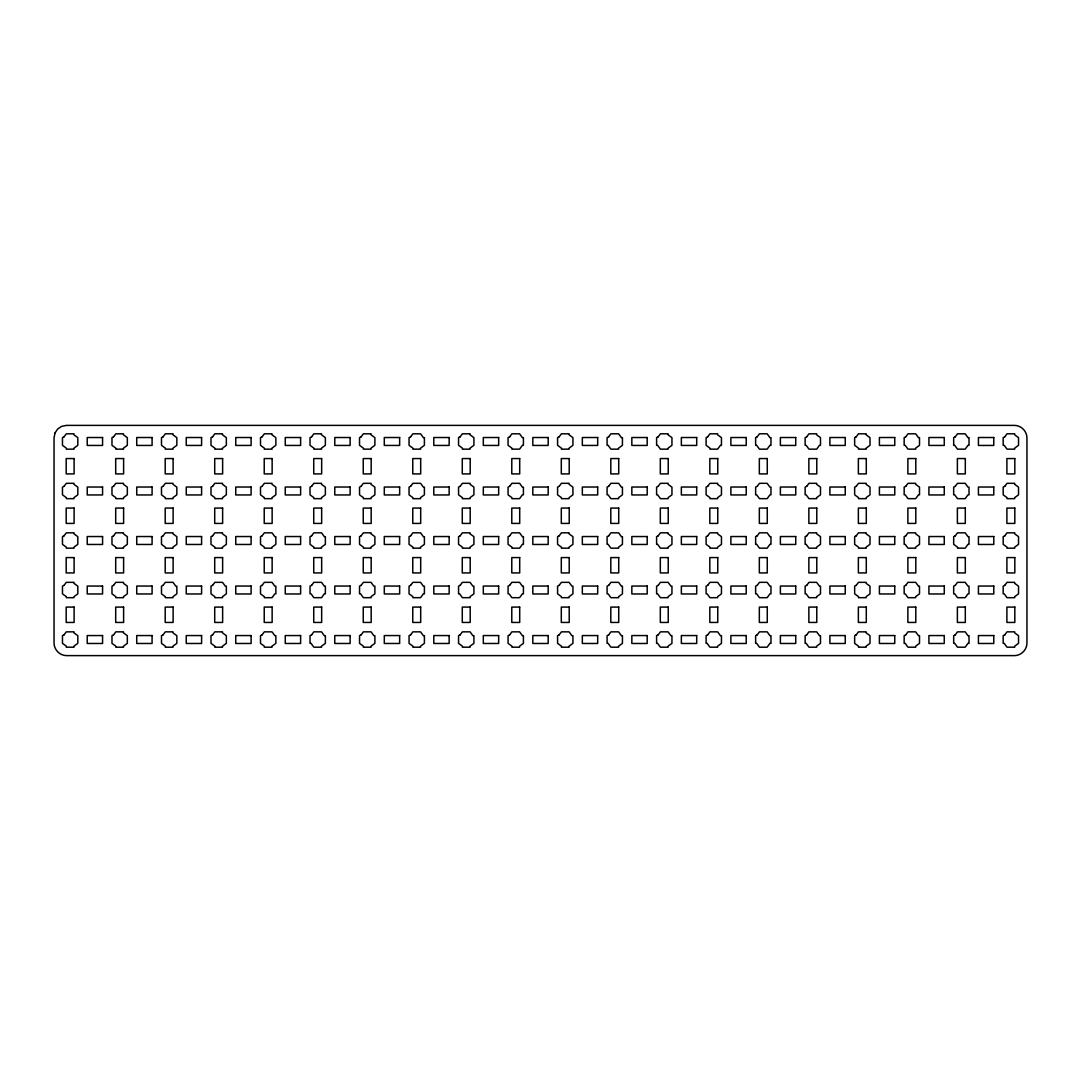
<?xml version="1.0" encoding="UTF-8"?>
<svg xmlns="http://www.w3.org/2000/svg" width="1081" height="1081" viewBox="0 0 1081 1081"><rect width="100%" height="100%" fill="white"/><g stroke="black" fill="none" stroke-linecap="round" stroke-linejoin="round"><path stroke-width="1.5" d="M55.023 432.94L54.05 437.764L54.05 643.236C54.185 649.897 59.766 655.478 66.427 655.613L1014.573 655.613C1021.234 655.478 1026.815 649.897 1026.95 643.236L1026.95 437.764C1026.815 431.103 1021.234 425.522 1014.573 425.387L66.427 425.387L61.617 426.36L57.671 429.008L55.023 432.94M64.049 436.805L62.468 437.643L62.468 445.318L66.306 448.129L66.306 449.156L73.981 449.156L73.981 448.129L77.818 445.318L77.818 437.643L73.981 434.832L73.981 433.805L66.306 433.805L64.049 436.805M64.049 486.315L62.468 487.153L62.468 494.828L66.306 497.638L66.306 498.665L73.981 498.665L73.981 497.638L77.818 494.828L77.818 487.153L73.981 484.342L73.981 483.315L66.306 483.315L64.049 486.315M113.559 436.805L111.978 437.643L111.978 445.318L115.816 448.129L115.816 449.156L123.491 449.156L123.491 448.129L127.328 445.318L127.328 437.643L123.491 434.832L123.491 433.805L115.816 433.805L113.559 436.805M64.049 535.825L62.468 536.662L62.468 544.338L66.306 547.148L66.306 548.175L73.981 548.175L73.981 547.148L77.818 544.338L77.818 536.662L73.981 533.852L73.981 532.825L66.306 532.825L64.049 535.825M113.559 486.315L111.978 487.153L111.978 494.828L115.816 497.638L115.816 498.665L123.491 498.665L123.491 497.638L127.328 494.828L127.328 487.153L123.491 484.342L123.491 483.315L115.816 483.315L113.559 486.315M163.082 436.805L161.488 437.643L161.488 445.318L165.325 448.129L165.325 449.156L173.001 449.156L173.001 448.129L176.838 445.318L176.838 437.643L173.001 434.832L173.001 433.805L165.325 433.805L163.082 436.805M64.049 585.334L62.468 586.172L62.468 593.847L66.306 596.658L66.306 597.685L73.981 597.685L73.981 596.658L77.818 593.847L77.818 586.172L73.981 583.362L73.981 582.335L66.306 582.335L64.049 585.334M113.559 535.825L111.978 536.662L111.978 544.338L115.816 547.148L115.816 548.175L123.491 548.175L123.491 547.148L127.328 544.338L127.328 536.662L123.491 533.852L123.491 532.825L115.816 532.825L113.559 535.825M163.082 486.315L161.488 487.153L161.488 494.828L165.325 497.638L165.325 498.665L173.001 498.665L173.001 497.638L176.838 494.828L176.838 487.153L173.001 484.342L173.001 483.315L165.325 483.315L163.082 486.315M64.049 634.844L62.468 635.682L62.468 643.357L66.306 646.168L66.306 647.195L73.981 647.195L73.981 646.168L77.818 643.357L77.818 635.682L73.981 632.871L73.981 631.845L66.306 631.845L64.049 634.844M212.592 436.805L210.998 437.643L210.998 445.318L214.835 448.129L214.835 449.156L222.51 449.156L222.51 448.129L226.348 445.318L226.348 437.643L222.51 434.832L222.51 433.805L214.835 433.805L212.592 436.805M113.559 585.334L111.978 586.172L111.978 593.847L115.816 596.658L115.816 597.685L123.491 597.685L123.491 596.658L127.328 593.847L127.328 586.172L123.491 583.362L123.491 582.335L115.816 582.335L113.559 585.334M163.082 535.825L161.488 536.662L161.488 544.338L165.325 547.148L165.325 548.175L173.001 548.175L173.001 547.148L176.838 544.338L176.838 536.662L173.001 533.852L173.001 532.825L165.325 532.825L163.082 535.825M212.592 486.315L210.998 487.153L210.998 494.828L214.835 497.638L214.835 498.665L222.51 498.665L222.51 497.638L226.348 494.828L226.348 487.153L222.51 484.342L222.51 483.315L214.835 483.315L212.592 486.315M113.559 634.844L111.978 635.682L111.978 643.357L115.816 646.168L115.816 647.195L123.491 647.195L123.491 646.168L127.328 643.357L127.328 635.682L123.491 632.871L123.491 631.845L115.816 631.845L113.559 634.844M262.102 436.805L260.507 437.643L260.507 445.318L264.345 448.129L264.345 449.156L272.02 449.156L272.02 448.129L275.858 445.318L275.858 437.643L272.02 434.832L272.02 433.805L264.345 433.805L262.102 436.805M163.082 585.334L161.488 586.172L161.488 593.847L165.325 596.658L165.325 597.685L173.001 597.685L173.001 596.658L176.838 593.847L176.838 586.172L175.811 586.172L173.001 582.335L165.325 582.335L163.082 585.334M212.592 535.825L210.998 536.662L210.998 544.338L214.835 547.148L214.835 548.175L222.51 548.175L222.51 547.148L226.348 544.338L226.348 536.662L222.51 533.852L222.51 532.825L214.835 532.825L212.592 535.825M262.102 486.315L260.507 487.153L260.507 494.828L264.345 497.638L264.345 498.665L272.02 498.665L272.02 497.638L275.858 494.828L275.858 487.153L272.02 484.342L272.02 483.315L264.345 483.315L262.102 486.315M163.082 634.844L161.488 635.682L161.488 643.357L165.325 646.168L165.325 647.195L173.001 647.195L173.001 646.168L176.838 643.357L176.838 635.682L173.001 632.871L173.001 631.845L165.325 631.845L163.082 634.844M311.612 436.805L310.031 437.643L310.031 445.318L313.855 448.129L313.855 449.156L321.53 449.156L321.53 448.129L325.367 445.318L325.367 437.643L321.53 434.832L321.53 433.805L313.855 433.805L311.612 436.805M212.592 585.334L210.998 586.172L210.998 593.847L214.835 596.658L214.835 597.685L222.51 597.685L222.51 596.658L226.348 593.847L226.348 586.172L225.321 586.172L222.51 582.335L214.835 582.335L212.592 585.334M262.102 535.825L260.507 536.662L260.507 544.338L264.345 547.148L264.345 548.175L272.02 548.175L272.02 547.148L275.858 544.338L275.858 536.662L274.831 536.662L272.02 532.825L264.345 532.825L262.102 535.825M311.612 486.315L310.031 487.153L310.031 494.828L313.855 497.638L313.855 498.665L321.53 498.665L321.53 497.638L325.367 494.828L325.367 487.153L321.53 484.342L321.53 483.315L313.855 483.315L311.612 486.315M212.592 634.844L210.998 635.682L210.998 643.357L214.835 646.168L214.835 647.195L222.51 647.195L222.51 646.168L226.348 643.357L226.348 635.682L222.51 632.871L222.51 631.845L214.835 631.845L212.592 634.844M361.122 436.805L359.541 437.643L359.541 445.318L363.378 448.129L363.378 449.156L371.053 449.156L371.053 448.129L374.891 445.318L374.891 437.643L371.053 434.832L371.053 433.805L363.378 433.805L361.122 436.805M262.102 585.334L260.507 586.172L260.507 593.847L264.345 596.658L264.345 597.685L272.02 597.685L274.831 593.847L275.858 593.847L275.858 586.172L274.831 586.172L272.02 582.335L264.345 582.335L262.102 585.334M311.612 535.825L310.031 536.662L310.031 544.338L313.855 547.148L313.855 548.175L321.53 548.175L321.53 547.148L325.367 544.338L325.367 536.662L324.341 536.662L321.53 532.825L313.855 532.825L311.612 535.825M361.122 486.315L359.541 487.153L359.541 494.828L363.378 497.638L363.378 498.665L371.053 498.665L371.053 497.638L374.891 494.828L374.891 487.153L371.053 484.342L371.053 483.315L363.378 483.315L361.122 486.315M262.102 634.844L260.507 635.682L260.507 643.357L264.345 646.168L264.345 647.195L272.02 647.195L272.02 646.168L275.858 643.357L275.858 635.682L274.831 635.682L272.02 631.845L264.345 631.845L262.102 634.844M410.631 436.805L409.05 437.643L409.05 445.318L412.888 448.129L412.888 449.156L420.563 449.156L420.563 448.129L424.401 445.318L424.401 437.643L423.374 437.643L420.563 433.805L412.888 433.805L410.631 436.805M311.612 585.334L310.031 586.172L310.031 593.847L311.058 593.847L313.855 597.685L321.53 597.685L324.341 593.847L325.367 593.847L325.367 586.172L324.341 586.172L321.53 582.335L313.855 582.335L311.612 585.334M361.122 535.825L359.541 536.662L359.541 544.338L363.378 547.148L363.378 548.175L371.053 548.175L371.053 547.148L374.891 544.338L374.891 536.662L371.053 533.852L371.053 532.825L363.378 532.825L361.122 535.825M410.631 486.315L409.05 487.153L409.05 494.828L412.888 497.638L412.888 498.665L420.563 498.665L420.563 497.638L424.401 494.828L424.401 487.153L423.374 487.153L420.563 483.315L412.888 483.315L410.631 486.315M311.612 634.844L310.031 635.682L310.031 643.357L311.058 643.357L313.855 647.195L321.53 647.195L321.53 646.168L325.367 643.357L325.367 635.682L324.341 635.682L321.53 631.845L313.855 631.845L311.612 634.844M460.141 436.805L458.56 437.643L458.56 445.318L462.398 448.129L462.398 449.156L470.073 449.156L470.073 448.129L473.91 445.318L473.91 437.643L470.073 434.832L470.073 433.805L462.398 433.805L460.141 436.805M361.122 585.334L359.541 586.172L359.541 593.847L360.568 593.847L363.378 597.685L371.053 597.685L371.053 596.658L374.891 593.847L374.891 586.172L373.85 586.172L371.053 582.335L363.378 582.335L361.122 585.334M410.631 535.825L409.05 536.662L409.05 544.338L412.888 547.148L412.888 548.175L420.563 548.175L420.563 547.148L424.401 544.338L424.401 536.662L423.374 536.662L420.563 532.825L412.888 532.825L410.631 535.825M460.141 486.315L458.56 487.153L458.56 494.828L462.398 497.638L462.398 498.665L470.073 498.665L470.073 497.638L473.91 494.828L473.91 487.153L470.073 484.342L470.073 483.315L462.398 483.315L460.141 486.315M361.122 634.844L359.541 635.682L359.541 643.357L363.378 646.168L363.378 647.195L371.053 647.195L371.053 646.168L374.891 643.357L374.891 635.682L373.85 635.682L371.053 631.845L363.378 631.845L361.122 634.844M509.651 436.805L508.07 437.643L508.07 445.318L511.908 448.129L511.908 449.156L519.583 449.156L522.393 445.318L523.42 445.318L523.42 437.643L522.393 437.643L519.583 433.805L511.908 433.805L509.651 436.805M410.631 585.334L409.05 586.172L409.05 593.847L412.888 596.658L412.888 597.685L420.563 597.685L423.374 593.847L424.401 593.847L424.401 586.172L423.374 586.172L420.563 582.335L412.888 582.335L410.631 585.334M460.141 535.825L458.56 536.662L458.56 544.338L462.398 547.148L462.398 548.175L470.073 548.175L470.073 547.148L473.91 544.338L473.91 536.662L470.073 533.852L470.073 532.825L462.398 532.825L460.141 535.825M509.651 486.315L508.07 487.153L508.07 494.828L511.908 497.638L511.908 498.665L519.583 498.665L522.393 494.828L523.42 494.828L523.42 487.153L522.393 487.153L519.583 483.315L511.908 483.315L509.651 486.315M410.631 634.844L409.05 635.682L409.05 643.357L412.888 646.168L412.888 647.195L420.563 647.195L420.563 646.168L424.401 643.357L424.401 635.682L423.374 635.682L420.563 631.845L412.888 631.845L410.631 634.844M559.174 436.805L557.58 437.643L557.58 445.318L561.417 448.129L561.417 449.156L569.092 449.156L569.092 448.129L572.93 445.318L572.93 437.643L569.092 434.832L569.092 433.805L561.417 433.805L559.174 436.805M460.141 585.334L458.56 586.172L458.56 593.847L459.587 593.847L462.398 597.685L470.073 597.685L470.073 596.658L473.91 593.847L473.91 586.172L472.883 586.172L470.073 582.335L462.398 582.335L460.141 585.334M509.651 535.825L508.07 536.662L508.07 544.338L511.908 547.148L511.908 548.175L519.583 548.175L522.393 544.338L523.42 544.338L523.42 536.662L522.393 536.662L519.583 532.825L511.908 532.825L509.651 535.825M559.174 486.315L557.58 487.153L557.58 494.828L561.417 497.638L561.417 498.665L569.092 498.665L569.092 497.638L572.93 494.828L572.93 487.153L569.092 484.342L569.092 483.315L561.417 483.315L559.174 486.315M460.141 634.844L458.56 635.682L458.56 643.357L462.398 646.168L462.398 647.195L470.073 647.195L470.073 646.168L473.91 643.357L473.91 635.682L472.883 635.682L470.073 631.845L462.398 631.845L460.141 634.844M608.684 436.805L607.09 437.643L607.09 445.318L608.117 445.318L610.927 449.156L618.602 449.156L618.602 448.129L622.44 445.318L622.44 437.643L621.413 437.643L618.602 433.805L610.927 433.805L608.684 436.805M509.651 585.334L508.07 586.172L508.07 593.847L509.097 593.847L511.908 597.685L519.583 597.685L522.393 593.847L523.42 593.847L523.42 586.172L522.393 586.172L519.583 582.335L511.908 582.335L509.651 585.334M559.174 535.825L557.58 536.662L557.58 544.338L561.417 547.148L561.417 548.175L569.092 548.175L569.092 547.148L572.93 544.338L572.93 536.662L569.092 533.852L569.092 532.825L561.417 532.825L559.174 535.825M608.684 486.315L607.09 487.153L607.09 494.828L608.117 494.828L610.927 498.665L618.602 498.665L618.602 497.638L622.44 494.828L622.44 487.153L621.413 487.153L618.602 483.315L610.927 483.315L608.684 486.315M509.651 634.844L508.07 635.682L508.07 643.357L511.908 646.168L511.908 647.195L519.583 647.195L519.583 646.168L523.42 643.357L523.42 635.682L522.393 635.682L519.583 631.845L511.908 631.845L509.651 634.844M658.194 436.805L656.599 437.643L656.599 445.318L657.626 445.318L660.437 449.156L668.112 449.156L668.112 448.129L671.95 445.318L671.95 437.643L668.112 434.832L668.112 433.805L660.437 433.805L658.194 436.805M559.174 585.334L557.58 586.172L557.58 593.847L561.417 596.658L561.417 597.685L569.092 597.685L569.092 596.658L572.93 593.847L572.93 586.172L571.903 586.172L569.092 582.335L561.417 582.335L559.174 585.334M608.684 535.825L607.09 536.662L607.09 544.338L608.117 544.338L610.927 548.175L618.602 548.175L618.602 547.148L622.44 544.338L622.44 536.662L621.413 536.662L618.602 532.825L610.927 532.825L608.684 535.825M658.194 486.315L656.599 487.153L656.599 494.828L657.626 494.828L660.437 498.665L668.112 498.665L668.112 497.638L671.95 494.828L671.95 487.153L668.112 484.342L668.112 483.315L660.437 483.315L658.194 486.315M559.174 634.844L557.58 635.682L557.58 643.357L561.417 646.168L561.417 647.195L569.092 647.195L569.092 646.168L572.93 643.357L572.93 635.682L571.903 635.682L569.092 631.845L561.417 631.845L559.174 634.844M707.704 436.805L706.109 437.643L706.109 445.318L709.947 448.129L709.947 449.156L717.622 449.156L720.432 445.318L721.459 445.318L721.459 437.643L717.622 434.832L717.622 433.805L709.947 433.805L707.704 436.805M608.684 585.334L607.09 586.172L607.09 593.847L608.117 593.847L610.927 597.685L618.602 597.685L618.602 596.658L622.44 593.847L622.44 586.172L621.413 586.172L618.602 582.335L610.927 582.335L608.684 585.334M658.194 535.825L656.599 536.662L656.599 544.338L657.626 544.338L660.437 548.175L668.112 548.175L668.112 547.148L671.95 544.338L671.95 536.662L668.112 533.852L668.112 532.825L660.437 532.825L658.194 535.825M707.704 486.315L706.109 487.153L706.109 494.828L709.947 497.638L709.947 498.665L717.622 498.665L717.622 497.638L721.459 494.828L721.459 487.153L717.622 484.342L717.622 483.315L709.947 483.315L707.704 486.315M608.684 634.844L607.09 635.682L607.09 643.357L608.117 643.357L610.927 647.195L618.602 647.195L618.602 646.168L622.44 643.357L622.44 635.682L621.413 635.682L618.602 631.845L610.927 631.845L608.684 634.844M757.213 436.805L755.633 437.643L755.633 445.318L756.659 445.318L759.47 449.156L767.145 449.156L769.942 445.318L770.969 445.318L770.969 437.643L769.942 437.643L767.145 433.805L759.47 433.805L757.213 436.805M658.194 585.334L656.599 586.172L656.599 593.847L657.626 593.847L660.437 597.685L668.112 597.685L668.112 596.658L671.95 593.847L671.95 586.172L670.923 586.172L668.112 582.335L660.437 582.335L658.194 585.334M707.704 535.825L706.109 536.662L706.109 544.338L709.947 547.148L709.947 548.175L717.622 548.175L717.622 547.148L721.459 544.338L721.459 536.662L717.622 533.852L717.622 532.825L709.947 532.825L707.704 535.825M757.213 486.315L755.633 487.153L755.633 494.828L756.659 494.828L759.47 498.665L767.145 498.665L769.942 494.828L770.969 494.828L770.969 487.153L769.942 487.153L767.145 483.315L759.47 483.315L757.213 486.315M658.194 634.844L656.599 635.682L656.599 643.357L657.626 643.357L660.437 647.195L668.112 647.195L668.112 646.168L671.95 643.357L671.95 635.682L670.923 635.682L668.112 631.845L660.437 631.845L658.194 634.844M806.723 436.805L805.142 437.643L805.142 445.318L806.169 445.318L808.98 449.156L816.655 449.156L819.466 445.318L820.493 445.318L820.493 437.643L816.655 434.832L816.655 433.805L808.98 433.805L806.723 436.805M707.704 585.334L706.109 586.172L706.109 593.847L707.15 593.847L709.947 597.685L717.622 597.685L717.622 596.658L721.459 593.847L721.459 586.172L720.432 586.172L717.622 582.335L709.947 582.335L707.704 585.334M757.213 535.825L755.633 536.662L755.633 544.338L756.659 544.338L759.47 548.175L767.145 548.175L769.942 544.338L770.969 544.338L770.969 536.662L769.942 536.662L767.145 532.825L759.47 532.825L757.213 535.825M806.723 486.315L805.142 487.153L805.142 494.828L806.169 494.828L808.98 498.665L816.655 498.665L816.655 497.638L820.493 494.828L820.493 487.153L816.655 484.342L816.655 483.315L808.98 483.315L806.723 486.315M707.704 634.844L706.109 635.682L706.109 643.357L707.15 643.357L709.947 647.195L717.622 647.195L717.622 646.168L721.459 643.357L721.459 635.682L720.432 635.682L717.622 631.845L709.947 631.845L707.704 634.844M856.233 436.805L854.652 437.643L854.652 445.318L858.49 448.129L858.49 449.156L866.165 449.156L866.165 448.129L870.002 445.318L870.002 437.643L866.165 434.832L866.165 433.805L858.49 433.805L856.233 436.805M757.213 585.334L755.633 586.172L755.633 593.847L756.659 593.847L759.47 597.685L767.145 597.685L769.942 593.847L770.969 593.847L770.969 586.172L769.942 586.172L767.145 582.335L759.47 582.335L757.213 585.334M806.723 535.825L805.142 536.662L805.142 544.338L806.169 544.338L808.98 548.175L816.655 548.175L816.655 547.148L820.493 544.338L820.493 536.662L816.655 533.852L816.655 532.825L808.98 532.825L806.723 535.825M856.233 486.315L854.652 487.153L854.652 494.828L858.49 497.638L858.49 498.665L866.165 498.665L866.165 497.638L870.002 494.828L870.002 487.153L866.165 484.342L866.165 483.315L858.49 483.315L856.233 486.315M757.213 634.844L755.633 635.682L755.633 643.357L756.659 643.357L759.47 647.195L767.145 647.195L769.942 643.357L770.969 643.357L770.969 635.682L769.942 635.682L767.145 631.845L759.47 631.845L757.213 634.844M905.743 436.805L904.162 437.643L904.162 445.318L905.189 445.318L907.999 449.156L915.675 449.156L915.675 448.129L919.512 445.318L919.512 437.643L918.485 437.643L915.675 433.805L907.999 433.805L905.743 436.805M806.723 585.334L805.142 586.172L805.142 593.847L806.169 593.847L808.98 597.685L816.655 597.685L816.655 596.658L820.493 593.847L820.493 586.172L819.466 586.172L816.655 582.335L808.98 582.335L806.723 585.334M856.233 535.825L854.652 536.662L854.652 544.338L858.49 547.148L858.49 548.175L866.165 548.175L866.165 547.148L870.002 544.338L870.002 536.662L866.165 533.852L866.165 532.825L858.49 532.825L856.233 535.825M905.743 486.315L904.162 487.153L904.162 494.828L905.189 494.828L907.999 498.665L915.675 498.665L918.485 494.828L919.512 494.828L919.512 487.153L915.675 484.342L915.675 483.315L907.999 483.315L905.743 486.315M806.723 634.844L805.142 635.682L805.142 643.357L806.169 643.357L808.98 647.195L816.655 647.195L816.655 646.168L820.493 643.357L820.493 635.682L819.466 635.682L816.655 631.845L808.98 631.845L806.723 634.844M955.266 436.805L953.672 437.643L953.672 445.318L954.699 445.318L957.509 449.156L965.184 449.156L967.995 445.318L969.022 445.318L969.022 437.643L967.995 437.643L965.184 433.805L957.509 433.805L955.266 436.805M856.233 585.334L854.652 586.172L854.652 593.847L858.49 596.658L858.49 597.685L866.165 597.685L866.165 596.658L870.002 593.847L870.002 586.172L866.165 583.362L866.165 582.335L858.49 582.335L856.233 585.334M905.743 535.825L904.162 536.662L904.162 544.338L905.189 544.338L907.999 548.175L915.675 548.175L915.675 547.148L919.512 544.338L919.512 536.662L915.675 533.852L915.675 532.825L907.999 532.825L905.743 535.825M955.266 486.315L953.672 487.153L953.672 494.828L954.699 494.828L957.509 498.665L965.184 498.665L967.995 494.828L969.022 494.828L969.022 487.153L967.995 487.153L965.184 483.315L957.509 483.315L955.266 486.315M856.233 634.844L854.652 635.682L854.652 643.357L858.49 646.168L858.49 647.195L866.165 647.195L866.165 646.168L870.002 643.357L870.002 635.682L866.165 632.871L866.165 631.845L858.49 631.845L856.233 634.844M1004.776 436.805L1003.182 437.643L1003.182 445.318L1004.208 445.318L1007.019 449.156L1014.694 449.156L1014.694 448.129L1018.532 445.318L1018.532 437.643L1014.694 434.832L1014.694 433.805L1007.019 433.805L1004.776 436.805M905.743 585.334L904.162 586.172L904.162 593.847L905.189 593.847L907.999 597.685L915.675 597.685L915.675 596.658L919.512 593.847L919.512 586.172L918.485 586.172L915.675 582.335L907.999 582.335L905.743 585.334M955.266 535.825L953.672 536.662L953.672 544.338L957.509 547.148L957.509 548.175L965.184 548.175L967.995 544.338L969.022 544.338L969.022 536.662L967.995 536.662L965.184 532.825L957.509 532.825L955.266 535.825M1004.776 486.315L1003.182 487.153L1003.182 494.828L1007.019 497.638L1007.019 498.665L1014.694 498.665L1014.694 497.638L1018.532 494.828L1018.532 487.153L1014.694 484.342L1014.694 483.315L1007.019 483.315L1004.776 486.315M905.743 634.844L904.162 635.682L904.162 643.357L905.189 643.357L907.999 647.195L915.675 647.195L915.675 646.168L919.512 643.357L919.512 635.682L918.485 635.682L915.675 631.845L907.999 631.845L905.743 634.844M955.266 585.334L953.672 586.172L953.672 593.847L954.699 593.847L957.509 597.685L965.184 597.685L967.995 593.847L969.022 593.847L969.022 586.172L967.995 586.172L965.184 582.335L957.509 582.335L955.266 585.334M1004.776 535.825L1003.182 536.662L1003.182 544.338L1007.019 547.148L1007.019 548.175L1014.694 548.175L1014.694 547.148L1018.532 544.338L1018.532 536.662L1014.694 533.852L1014.694 532.825L1007.019 532.825L1004.776 535.825M955.266 634.844L953.672 635.682L953.672 643.357L954.699 643.357L957.509 647.195L965.184 647.195L967.995 643.357L969.022 643.357L969.022 635.682L967.995 635.682L965.184 631.845L957.509 631.845L955.266 634.844M1004.776 585.334L1003.182 586.172L1003.182 593.847L1004.208 593.847L1007.019 597.685L1014.694 597.685L1014.694 596.658L1018.532 593.847L1018.532 586.172L1014.694 583.362L1014.694 582.335L1007.019 582.335L1004.776 585.334M1004.776 634.844L1003.182 635.682L1003.182 643.357L1004.208 643.357L1007.019 647.195L1014.694 647.195L1014.694 646.168L1018.532 643.357L1018.532 635.682L1014.694 632.871L1014.694 631.845L1007.019 631.845L1004.776 634.844M102.573 437.521L87.223 437.521L87.223 445.44L102.573 445.44L102.573 437.521M152.083 437.521L136.733 437.521L136.733 445.44L152.083 445.44L152.083 437.521M201.593 437.521L186.243 437.521L186.243 445.44L201.593 445.44L201.593 437.521M251.103 437.521L235.753 437.521L235.753 445.44L251.103 445.44L251.103 437.521M300.613 437.521L285.262 437.521L285.262 445.44L300.613 445.44L300.613 437.521M350.122 437.521L334.786 437.521L334.786 445.44L350.122 445.44L350.122 437.521M399.646 437.521L384.296 437.521L384.296 445.44L399.646 445.44L399.646 437.521M449.156 437.521L433.805 437.521L433.805 445.44L449.156 445.44L449.156 437.521M498.665 437.521L483.315 437.521L483.315 445.44L498.665 445.44L498.665 437.521M548.175 437.521L532.825 437.521L532.825 445.44L548.175 445.44L548.175 437.521M597.685 437.521L582.335 437.521L582.335 445.44L597.685 445.44L597.685 437.521M647.195 437.521L631.845 437.521L631.845 445.44L647.195 445.44L647.195 437.521M696.705 437.521L681.354 437.521L681.354 445.44L696.705 445.44L696.705 437.521M746.214 437.521L730.878 437.521L730.878 445.44L746.214 445.44L746.214 437.521M795.738 437.521L780.387 437.521L780.387 445.44L795.738 445.44L795.738 437.521M845.247 437.521L829.897 437.521L829.897 445.44L845.247 445.44L845.247 437.521M894.757 437.521L879.407 437.521L879.407 445.44L894.757 445.44L894.757 437.521M944.267 437.521L928.917 437.521L928.917 445.44L944.267 445.44L944.267 437.521M993.777 437.521L978.427 437.521L978.427 445.44L993.777 445.44L993.777 437.521M74.103 458.56L66.184 458.56L66.184 473.91L74.103 473.91L74.103 458.56M123.612 458.56L115.694 458.56L115.694 473.91L123.612 473.91L123.612 458.56M173.122 458.56L165.204 458.56L165.204 473.91L173.122 473.91L173.122 458.56M222.632 458.56L214.714 458.56L214.714 473.91L222.632 473.91L222.632 458.56M272.142 458.56L264.223 458.56L264.223 473.91L272.142 473.91L272.142 458.56M321.665 458.56L313.733 458.56L313.733 473.91L321.665 473.91L321.665 458.56M371.175 458.56L363.243 458.56L363.243 473.91L371.175 473.91L371.175 458.56M420.685 458.56L412.766 458.56L412.766 473.91L420.685 473.91L420.685 458.56M470.194 458.56L462.276 458.56L462.276 473.91L470.194 473.91L470.194 458.56M519.704 458.56L511.786 458.56L511.786 473.91L519.704 473.91L519.704 458.56M569.214 458.56L561.296 458.56L561.296 473.91L569.214 473.91L569.214 458.56M618.724 458.56L610.806 458.56L610.806 473.91L618.724 473.91L618.724 458.56M668.234 458.56L660.315 458.56L660.315 473.91L668.234 473.91L668.234 458.56M717.757 458.56L709.825 458.56L709.825 473.91L717.757 473.91L717.757 458.56M767.267 458.56L759.335 458.56L759.335 473.91L767.267 473.91L767.267 458.56M816.777 458.56L808.858 458.56L808.858 473.91L816.777 473.91L816.777 458.56M866.286 458.56L858.368 458.56L858.368 473.91L866.286 473.91L866.286 458.56M915.796 458.56L907.878 458.56L907.878 473.91L915.796 473.91L915.796 458.56M965.306 458.56L957.388 458.56L957.388 473.91L965.306 473.91L965.306 458.56M1014.816 458.56L1006.897 458.56L1006.897 473.91L1014.816 473.91L1014.816 458.56M102.573 487.031L87.223 487.031L87.223 494.949L102.573 494.949L102.573 487.031M152.083 487.031L136.733 487.031L136.733 494.949L152.083 494.949L152.083 487.031M201.593 487.031L186.243 487.031L186.243 494.949L201.593 494.949L201.593 487.031M251.103 487.031L235.753 487.031L235.753 494.949L251.103 494.949L251.103 487.031M300.613 487.031L285.262 487.031L285.262 494.949L300.613 494.949L300.613 487.031M350.122 487.031L334.786 487.031L334.786 494.949L350.122 494.949L350.122 487.031M399.646 487.031L384.296 487.031L384.296 494.949L399.646 494.949L399.646 487.031M449.156 487.031L433.805 487.031L433.805 494.949L449.156 494.949L449.156 487.031M498.665 487.031L483.315 487.031L483.315 494.949L498.665 494.949L498.665 487.031M548.175 487.031L532.825 487.031L532.825 494.949L548.175 494.949L548.175 487.031M597.685 487.031L582.335 487.031L582.335 494.949L597.685 494.949L597.685 487.031M647.195 487.031L631.845 487.031L631.845 494.949L647.195 494.949L647.195 487.031M696.705 487.031L681.354 487.031L681.354 494.949L696.705 494.949L696.705 487.031M746.214 487.031L730.878 487.031L730.878 494.949L746.214 494.949L746.214 487.031M795.738 487.031L780.387 487.031L780.387 494.949L795.738 494.949L795.738 487.031M845.247 487.031L829.897 487.031L829.897 494.949L845.247 494.949L845.247 487.031M894.757 487.031L879.407 487.031L879.407 494.949L894.757 494.949L894.757 487.031M944.267 487.031L928.917 487.031L928.917 494.949L944.267 494.949L944.267 487.031M993.777 487.031L978.427 487.031L978.427 494.949L993.777 494.949L993.777 487.031M74.103 508.07L66.184 508.07L66.184 523.42L74.103 523.42L74.103 508.07M123.612 508.07L115.694 508.07L115.694 523.42L123.612 523.42L123.612 508.07M173.122 508.07L165.204 508.07L165.204 523.42L173.122 523.42L173.122 508.07M222.632 508.07L214.714 508.07L214.714 523.42L222.632 523.42L222.632 508.07M272.142 508.07L264.223 508.07L264.223 523.42L272.142 523.42L272.142 508.07M321.665 508.07L313.733 508.07L313.733 523.42L321.665 523.42L321.665 508.07M371.175 508.07L363.243 508.07L363.243 523.42L371.175 523.42L371.175 508.07M420.685 508.07L412.766 508.07L412.766 523.42L420.685 523.42L420.685 508.07M470.194 508.07L462.276 508.07L462.276 523.42L470.194 523.42L470.194 508.07M519.704 508.07L511.786 508.07L511.786 523.42L519.704 523.42L519.704 508.07M569.214 508.07L561.296 508.07L561.296 523.42L569.214 523.42L569.214 508.07M618.724 508.07L610.806 508.07L610.806 523.42L618.724 523.42L618.724 508.07M668.234 508.07L660.315 508.07L660.315 523.42L668.234 523.42L668.234 508.07M717.757 508.07L709.825 508.07L709.825 523.42L717.757 523.42L717.757 508.07M767.267 508.07L759.335 508.07L759.335 523.42L767.267 523.42L767.267 508.07M816.777 508.07L808.858 508.07L808.858 523.42L816.777 523.42L816.777 508.07M866.286 508.07L858.368 508.07L858.368 523.42L866.286 523.42L866.286 508.07M915.796 508.07L907.878 508.07L907.878 523.42L915.796 523.42L915.796 508.07M965.306 508.07L957.388 508.07L957.388 523.42L965.306 523.42L965.306 508.07M1014.816 508.07L1006.897 508.07L1006.897 523.42L1014.816 523.42L1014.816 508.07M102.573 536.541L87.223 536.541L87.223 544.459L102.573 544.459L102.573 536.541M152.083 536.541L136.733 536.541L136.733 544.459L152.083 544.459L152.083 536.541M201.593 536.541L186.243 536.541L186.243 544.459L201.593 544.459L201.593 536.541M251.103 536.541L235.753 536.541L235.753 544.459L251.103 544.459L251.103 536.541M300.613 536.541L285.262 536.541L285.262 544.459L300.613 544.459L300.613 536.541M350.122 536.541L334.786 536.541L334.786 544.459L350.122 544.459L350.122 536.541M399.646 536.541L384.296 536.541L384.296 544.459L399.646 544.459L399.646 536.541M449.156 536.541L433.805 536.541L433.805 544.459L449.156 544.459L449.156 536.541M498.665 536.541L483.315 536.541L483.315 544.459L498.665 544.459L498.665 536.541M548.175 536.541L532.825 536.541L532.825 544.459L548.175 544.459L548.175 536.541M597.685 536.541L582.335 536.541L582.335 544.459L597.685 544.459L597.685 536.541M647.195 536.541L631.845 536.541L631.845 544.459L647.195 544.459L647.195 536.541M696.705 536.541L681.354 536.541L681.354 544.459L696.705 544.459L696.705 536.541M746.214 536.541L730.878 536.541L730.878 544.459L746.214 544.459L746.214 536.541M795.738 536.541L780.387 536.541L780.387 544.459L795.738 544.459L795.738 536.541M845.247 536.541L829.897 536.541L829.897 544.459L845.247 544.459L845.247 536.541M894.757 536.541L879.407 536.541L879.407 544.459L894.757 544.459L894.757 536.541M944.267 536.541L928.917 536.541L928.917 544.459L944.267 544.459L944.267 536.541M993.777 536.541L978.427 536.541L978.427 544.459L993.777 544.459L993.777 536.541M74.103 557.58L66.184 557.58L66.184 572.93L74.103 572.93L74.103 557.58M123.612 557.58L115.694 557.58L115.694 572.93L123.612 572.93L123.612 557.58M173.122 557.58L165.204 557.58L165.204 572.93L173.122 572.93L173.122 557.58M222.632 557.58L214.714 557.58L214.714 572.93L222.632 572.93L222.632 557.58M272.142 557.58L264.223 557.58L264.223 572.93L272.142 572.93L272.142 557.58M321.665 557.58L313.733 557.58L313.733 572.93L321.665 572.93L321.665 557.58M371.175 557.58L363.243 557.58L363.243 572.93L371.175 572.93L371.175 557.58M420.685 557.58L412.766 557.58L412.766 572.93L420.685 572.93L420.685 557.58M470.194 557.58L462.276 557.58L462.276 572.93L470.194 572.93L470.194 557.58M519.704 557.58L511.786 557.58L511.786 572.93L519.704 572.93L519.704 557.58M569.214 557.58L561.296 557.58L561.296 572.93L569.214 572.93L569.214 557.58M618.724 557.58L610.806 557.58L610.806 572.93L618.724 572.93L618.724 557.58M668.234 557.58L660.315 557.58L660.315 572.93L668.234 572.93L668.234 557.58M717.757 557.58L709.825 557.58L709.825 572.93L717.757 572.93L717.757 557.58M767.267 557.58L759.335 557.58L759.335 572.93L767.267 572.93L767.267 557.58M816.777 557.58L808.858 557.58L808.858 572.93L816.777 572.93L816.777 557.58M866.286 557.58L858.368 557.58L858.368 572.93L866.286 572.93L866.286 557.58M915.796 557.58L907.878 557.58L907.878 572.93L915.796 572.93L915.796 557.58M965.306 557.58L957.388 557.58L957.388 572.93L965.306 572.93L965.306 557.58M1014.816 557.58L1006.897 557.58L1006.897 572.93L1014.816 572.93L1014.816 557.58M102.573 586.051L87.223 586.051L87.223 593.969L102.573 593.969L102.573 586.051M152.083 586.051L136.733 586.051L136.733 593.969L152.083 593.969L152.083 586.051M201.593 586.051L186.243 586.051L186.243 593.969L201.593 593.969L201.593 586.051M251.103 586.051L235.753 586.051L235.753 593.969L251.103 593.969L251.103 586.051M300.613 586.051L285.262 586.051L285.262 593.969L300.613 593.969L300.613 586.051M350.122 586.051L334.786 586.051L334.786 593.969L350.122 593.969L350.122 586.051M399.646 586.051L384.296 586.051L384.296 593.969L399.646 593.969L399.646 586.051M449.156 586.051L433.805 586.051L433.805 593.969L449.156 593.969L449.156 586.051M498.665 586.051L483.315 586.051L483.315 593.969L498.665 593.969L498.665 586.051M548.175 586.051L532.825 586.051L532.825 593.969L548.175 593.969L548.175 586.051M597.685 586.051L582.335 586.051L582.335 593.969L597.685 593.969L597.685 586.051M647.195 586.051L631.845 586.051L631.845 593.969L647.195 593.969L647.195 586.051M696.705 586.051L681.354 586.051L681.354 593.969L696.705 593.969L696.705 586.051M746.214 586.051L730.878 586.051L730.878 593.969L746.214 593.969L746.214 586.051M795.738 586.051L780.387 586.051L780.387 593.969L795.738 593.969L795.738 586.051M845.247 586.051L829.897 586.051L829.897 593.969L845.247 593.969L845.247 586.051M894.757 586.051L879.407 586.051L879.407 593.969L894.757 593.969L894.757 586.051M944.267 586.051L928.917 586.051L928.917 593.969L944.267 593.969L944.267 586.051M993.777 586.051L978.427 586.051L978.427 593.969L993.777 593.969L993.777 586.051M74.103 607.09L66.184 607.09L66.184 622.44L74.103 622.44L74.103 607.09M123.612 607.09L115.694 607.09L115.694 622.44L123.612 622.44L123.612 607.09M173.122 607.09L165.204 607.09L165.204 622.44L173.122 622.44L173.122 607.09M222.632 607.09L214.714 607.09L214.714 622.44L222.632 622.44L222.632 607.09M272.142 607.09L264.223 607.09L264.223 622.44L272.142 622.44L272.142 607.09M321.665 607.09L313.733 607.09L313.733 622.44L321.665 622.44L321.665 607.09M371.175 607.09L363.243 607.09L363.243 622.44L371.175 622.44L371.175 607.09M420.685 607.09L412.766 607.09L412.766 622.44L420.685 622.44L420.685 607.09M470.194 607.09L462.276 607.09L462.276 622.44L470.194 622.44L470.194 607.09M519.704 607.09L511.786 607.09L511.786 622.44L519.704 622.44L519.704 607.09M569.214 607.09L561.296 607.09L561.296 622.44L569.214 622.44L569.214 607.09M618.724 607.09L610.806 607.09L610.806 622.44L618.724 622.44L618.724 607.09M668.234 607.09L660.315 607.09L660.315 622.44L668.234 622.44L668.234 607.09M717.757 607.09L709.825 607.09L709.825 622.44L717.757 622.44L717.757 607.09M767.267 607.09L759.335 607.09L759.335 622.44L767.267 622.44L767.267 607.09M816.777 607.09L808.858 607.09L808.858 622.44L816.777 622.44L816.777 607.09M866.286 607.09L858.368 607.09L858.368 622.44L866.286 622.44L866.286 607.09M915.796 607.09L907.878 607.09L907.878 622.44L915.796 622.44L915.796 607.09M965.306 607.09L957.388 607.09L957.388 622.44L965.306 622.44L965.306 607.09M1014.816 607.09L1006.897 607.09L1006.897 622.44L1014.816 622.44L1014.816 607.09M102.573 635.56L87.223 635.56L87.223 643.479L102.573 643.479L102.573 635.56M152.083 635.56L136.733 635.56L136.733 643.479L152.083 643.479L152.083 635.56M201.593 635.56L186.243 635.56L186.243 643.479L201.593 643.479L201.593 635.56M251.103 635.56L235.753 635.56L235.753 643.479L251.103 643.479L251.103 635.56M300.613 635.56L285.262 635.56L285.262 643.479L300.613 643.479L300.613 635.56M350.122 635.56L334.786 635.56L334.786 643.479L350.122 643.479L350.122 635.56M399.646 635.56L384.296 635.56L384.296 643.479L399.646 643.479L399.646 635.56M449.156 635.56L433.805 635.56L433.805 643.479L449.156 643.479L449.156 635.56M498.665 635.56L483.315 635.56L483.315 643.479L498.665 643.479L498.665 635.56M548.175 635.56L532.825 635.56L532.825 643.479L548.175 643.479L548.175 635.56M597.685 635.56L582.335 635.56L582.335 643.479L597.685 643.479L597.685 635.56M647.195 635.56L631.845 635.56L631.845 643.479L647.195 643.479L647.195 635.56M696.705 635.56L681.354 635.56L681.354 643.479L696.705 643.479L696.705 635.56M746.214 635.56L730.878 635.56L730.878 643.479L746.214 643.479L746.214 635.56M795.738 635.56L780.387 635.56L780.387 643.479L795.738 643.479L795.738 635.56M845.247 635.56L829.897 635.56L829.897 643.479L845.247 643.479L845.247 635.56M894.757 635.56L879.407 635.56L879.407 643.479L894.757 643.479L894.757 635.56M944.267 635.56L928.917 635.56L928.917 643.479L944.267 643.479L944.267 635.56M993.777 635.56L978.427 635.56L978.427 643.479L993.777 643.479L993.777 635.56"/></g></svg>
